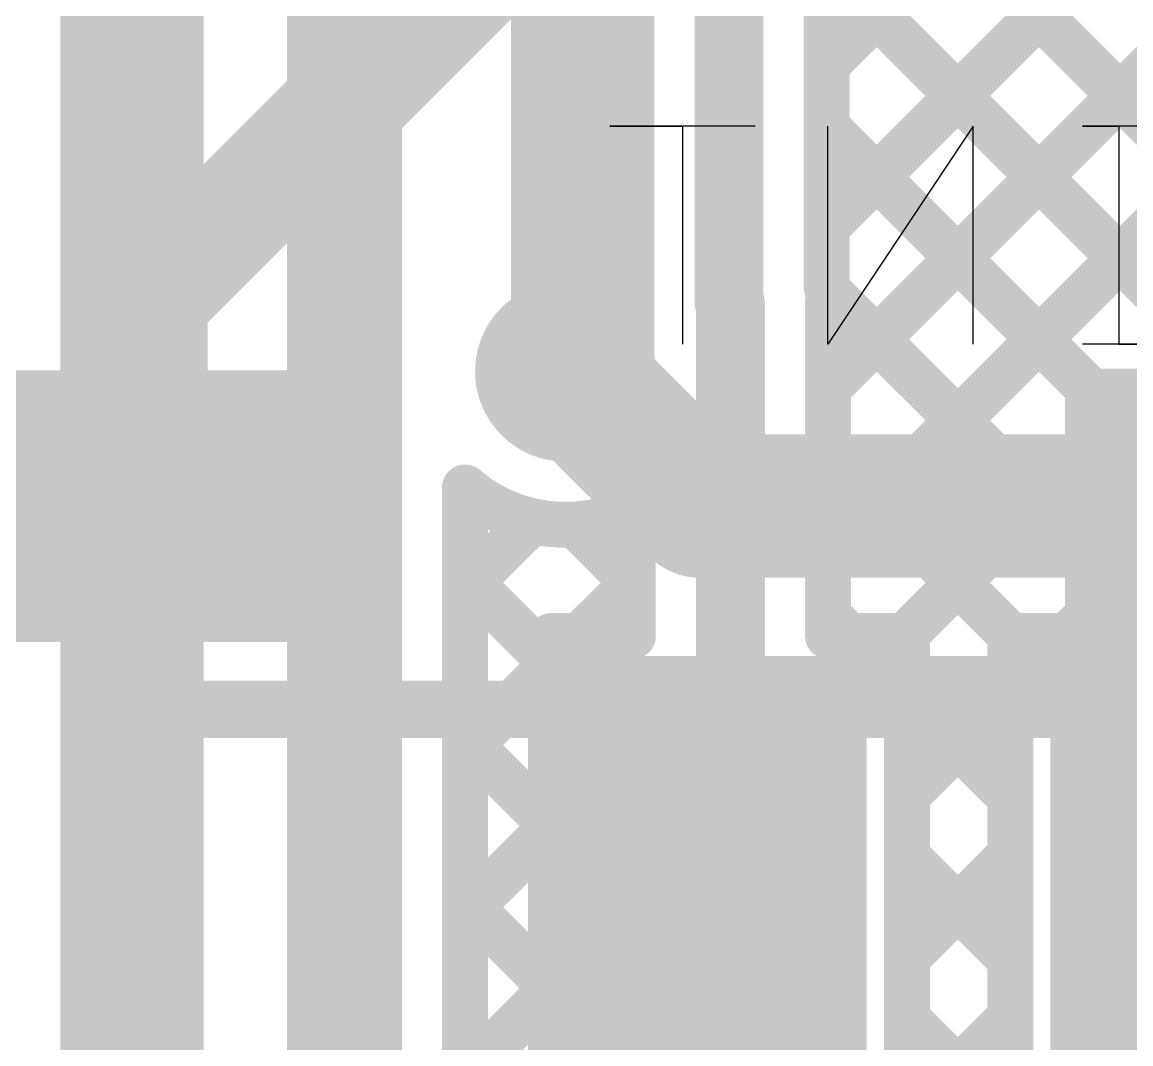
# Model space of a CAD drawing. Header units: millimetres. Extents: x 9.08 to 12.48, y 2.73 to 6.
# Drawn here: x 10.8679 to 11.061, y 3.5683 to 3.7464 of the extents above; entities that cross this region are included whole.
import ezdxf

# ---------------------------------------------------------------- set-up
doc = ezdxf.new("R2010")
doc.units = ezdxf.units.MM
doc.header["$MEASUREMENT"] = 0
for name, color, linetype in [('BottomLayer', 5, 'Continuous'), ('BottomOverlay', 54, 'Continuous'), ('BottomPaste', 16, 'Continuous'), ('BottomSolder', 6, 'Continuous'), ('MultiLayer', 9, 'Continuous'), ('TopLayer', 1, 'Continuous'), ('TopOverlay', 2, 'Continuous'), ('TopPaste', 8, 'Continuous'), ('TopSolder', 216, 'Continuous'), ('ViaHoleLayer', 16, 'Continuous')]:
    doc.layers.add(name, color=color, linetype=linetype)

# ---------------------------------------------------------------- blocks, each defined once
blk = doc.blocks.new('C__0805_B_31')
at = {"layer": 'BottomLayer'}
for points in [[(-0.06, -0.03), (-0.02, -0.03), (-0.06, 0.03), (-0.02, 0.03)], [(0.02, -0.03), (0.06, -0.03), (0.02, 0.03), (0.06, 0.03)]]:
    blk.add_solid(points, dxfattribs=at)
at = {"layer": 'BottomOverlay', "const_width": 0.005}
for points in [[(-0.065, 0.035), (0.065, 0.035)], [(-0.065, -0.035), (-0.065, 0.035)], [(0.065, -0.035), (0.065, 0.035)], [(-0.065, -0.035), (0.065, -0.035)]]:
    blk.add_lwpolyline(points, dxfattribs=at)
at = {"layer": 'BottomOverlay', "const_width": 0.0025}
for points in [[(-0.06625, 0.035, 1), (-0.06375, 0.035, 1)], [(-0.06625, 0.035, 1), (-0.06375, 0.035, 1)], [(0.06375, 0.035, 1), (0.06625, 0.035, 1)], [(0.06375, 0.035, 1), (0.06625, 0.035, 1)], [(-0.06625, -0.035, 1), (-0.06375, -0.035, 1)], [(-0.06625, -0.035, 1), (-0.06375, -0.035, 1)], [(0.06375, -0.035, 1), (0.06625, -0.035, 1)], [(0.06375, -0.035, 1), (0.06625, -0.035, 1)]]:
    blk.add_lwpolyline(points, format="xyb", close=True, dxfattribs=at)
at = {"layer": 'BottomPaste'}
for points in [[(-0.06, -0.03), (-0.02, -0.03), (-0.06, 0.03), (-0.02, 0.03)], [(0.02, -0.03), (0.06, -0.03), (0.02, 0.03), (0.06, 0.03)]]:
    blk.add_solid(points, dxfattribs=at)
at = {"layer": 'BottomSolder'}
for points in [[(-0.064, -0.034), (-0.016, -0.034), (-0.064, 0.034), (-0.016, 0.034)], [(0.016, -0.034), (0.064, -0.034), (0.016, 0.034), (0.064, 0.034)]]:
    blk.add_solid(points, dxfattribs=at)
blk = doc.blocks.new('1655_32')
at = {"layer": 'TopLayer'}
for points in [[(-0.06693, -0.08268), (-0.06693, -0.04331), (-0.12598, -0.08268), (-0.12598, -0.04331)], [(0.12598, -0.08268), (0.12598, -0.04331), (0.06693, -0.08268), (0.06693, -0.04331)]]:
    blk.add_solid(points, dxfattribs=at)
at = {"layer": 'TopOverlay', "const_width": 0.01}
for points in [[(-0.09843, -0.03096), (-0.09843, 0.03096)], [(-0.09843, -0.09843), (0.09843, -0.09843)]]:
    blk.add_lwpolyline(points, dxfattribs=at)
at = {"layer": 'TopOverlay', "const_width": 0.005}
for points in [[(-0.10093, -0.03096, 1), (-0.09593, -0.03096, 1)], [(-0.10093, -0.09843, 1), (-0.09593, -0.09843, 1)]]:
    blk.add_lwpolyline(points, format="xyb", close=True, dxfattribs=at)
at = {"layer": 'TopPaste'}
for points in [[(-0.06693, -0.08268), (-0.06693, -0.04331), (-0.12598, -0.08268), (-0.12598, -0.04331)], [(0.12598, -0.08268), (0.12598, -0.04331), (0.06693, -0.08268), (0.06693, -0.04331)]]:
    blk.add_solid(points, dxfattribs=at)
at = {"layer": 'TopSolder'}
for points in [[(-0.06293, -0.08668), (-0.06293, -0.03931), (-0.12998, -0.08668), (-0.12998, -0.03931)], [(0.12998, -0.08668), (0.12998, -0.03931), (0.06293, -0.08668), (0.06293, -0.03931)]]:
    blk.add_solid(points, dxfattribs=at)

msp = doc.modelspace()

# ---------------------------------------------------------------- linework, layer by layer
at = {"layer": 'BottomLayer'}
for points, const_width in [([(10.9655, 3.6885), (10.9655, 4.6615)], 0.025), ([(10.991, 3.69766), (10.991, 4.576)], 0.012), ([(10.924, 3.549), (10.924, 4.303)], 0.02), ([(10.887, 3.461), (10.887, 4.282)], 0.025), ([(11.008, 3.73894), (11.2945, 4.02544)], 0.008), ([(11.008, 3.71066), (11.2945, 3.99716)], 0.008), ([(11.00825, 3.68262), (11.2945, 3.96887)], 0.008), ([(11.00825, 3.65434), (11.30234, 3.94843)], 0.008), ([(11.02156, 3.63937), (11.31648, 3.93429)], 0.008), ([(11.04985, 3.63937), (11.33062, 3.92014)], 0.008), ([(11.008, 3.7003), (11.008, 3.85319)], 0.008), ([(11.008, 3.78468), (11.28672, 3.50596)], 0.008), ([(11.008, 3.75639), (11.27258, 3.49181)], 0.008), ([(11.008, 3.72811), (11.09674, 3.63937)], 0.008), ([(10.991, 3.69766), (10.99125, 3.69741)], 0.012), ([(10.99125, 3.59861), (10.99125, 3.69741)], 0.012), ([(11.00809, 3.69974), (11.06846, 3.63937)], 0.008), ([(10.9625, 3.6855), (10.9655, 3.6885)], 0.025), ([(11.00825, 3.63937), (11.00825, 3.69741)], 0.008), ([(11.00825, 3.67129), (11.04017, 3.63937)], 0.008), ([(10.945, 3.56391), (10.945, 3.66527)], 0.008), ([(10.97425, 3.63937), (10.97425, 3.66147)], 0.008), ([(10.945, 3.64766), (10.95673, 3.65938)], 0.008), ([(10.96417, 3.6588), (10.97425, 3.64872)], 0.008), ([(10.945, 3.64969), (10.96, 3.63469)], 0.008), ([(10.96499, 3.63937), (10.97425, 3.64862)], 0.008), ([(11.00825, 3.64301), (11.01189, 3.63937)], 0.008), ([(10.96, 3.63437), (10.96499, 3.63937)], 0.008), ([(10.96, 3.63937), (10.97425, 3.63937)], 0.008), ([(10.96, 3.55737), (10.96, 3.63937)], 0.008), ([(11.00825, 3.63937), (11.022, 3.63937)], 0.008), ([(11.022, 3.55737), (11.022, 3.63937)], 0.008), ([(11.04, 3.63937), (11.102, 3.63937)], 0.008), ([(11.04, 3.55737), (11.04, 3.63937)], 0.008), ([(10.945, 3.61937), (10.96, 3.63437)], 0.008), ([(11.022, 3.61152), (11.04, 3.62952)], 0.008), ([(11.022, 3.62925), (11.04, 3.61125)], 0.008), ([(10.945, 3.6214), (10.96, 3.6064)], 0.008), ([(10.945, 3.59109), (10.96, 3.60609)], 0.008), ([(11.071, 3.59837), (11.13063, 3.59837)], 0.025), ([(10.991, 3.59837), (10.99125, 3.59861)], 0.012), ([(11.022, 3.58324), (11.04, 3.60124)], 0.008), ([(11.022, 3.60097), (11.04, 3.58297)], 0.008), ([(10.945, 3.59312), (10.96, 3.57812)], 0.008), ([(10.94572, 3.56353), (10.96, 3.5778)], 0.008), ([(10.9565, 3.48946), (11.04, 3.57295)], 0.008), ([(11.022, 3.57269), (11.13769, 3.457)], 0.008)]:
    msp.add_lwpolyline(points, dxfattribs=dict(at, const_width=const_width))
for points, const_width in [([(11.006, 3.73894, 1), (11.01, 3.73894, 1)], 0.004), ([(11.006, 3.72811, 1), (11.01, 3.72811, 1)], 0.004), ([(11.006, 3.71066, 1), (11.01, 3.71066, 1)], 0.004), ([(10.988, 3.69766, 1), (10.994, 3.69766, 1)], 0.006), ([(10.988, 3.69766, 1), (10.994, 3.69766, 1)], 0.006), ([(10.98825, 3.69741, 1), (10.99425, 3.69741, 1)], 0.006), ([(10.98825, 3.69741, 1), (10.99425, 3.69741, 1)], 0.006), ([(11.006, 3.7003, 1), (11.01, 3.7003, 1)], 0.004), ([(11.00609, 3.69974, 1), (11.01009, 3.69974, 1)], 0.004), ([(10.95463, 3.6855, 1), (10.97037, 3.6855, 1)], 0.01575), ([(10.95925, 3.6885, 1), (10.97175, 3.6885, 1)], 0.0125), ([(10.95925, 3.6885, 1), (10.97175, 3.6885, 1)], 0.0125), ([(11.00625, 3.69741, 1), (11.01025, 3.69741, 1)], 0.004), ([(10.95625, 3.6855, 1), (10.96875, 3.6855, 1)], 0.0125), ([(11.00625, 3.68262, 1), (11.01025, 3.68262, 1)], 0.004), ([(11.00625, 3.67129, 1), (11.01025, 3.67129, 1)], 0.004), ([(10.943, 3.66527, 1), (10.947, 3.66527, 1)], 0.004), ([(10.943, 3.66527, 1), (10.947, 3.66527, 1)], 0.004), ([(10.97225, 3.66147, 1), (10.97625, 3.66147, 1)], 0.004), ([(10.97225, 3.66147, 1), (10.97625, 3.66147, 1)], 0.004), ([(10.95473, 3.65938, 1), (10.95873, 3.65938, 1)], 0.004), ([(10.96217, 3.6588, 1), (10.96617, 3.6588, 1)], 0.004), ([(11.00625, 3.65434, 1), (11.01025, 3.65434, 1)], 0.004), ([(10.943, 3.64969, 1), (10.947, 3.64969, 1)], 0.004), ([(10.97225, 3.64872, 1), (10.97625, 3.64872, 1)], 0.004), ([(10.97225, 3.64862, 1), (10.97625, 3.64862, 1)], 0.004), ([(10.943, 3.64766, 1), (10.947, 3.64766, 1)], 0.004), ([(11.00625, 3.64301, 1), (11.01025, 3.64301, 1)], 0.004), ([(10.958, 3.63937, 1), (10.962, 3.63937, 1)], 0.004), ([(10.958, 3.63937, 1), (10.962, 3.63937, 1)], 0.004), ([(10.96299, 3.63937, 1), (10.96699, 3.63937, 1)], 0.004), ([(10.96299, 3.63937, 1), (10.96699, 3.63937, 1)], 0.004), ([(10.97225, 3.63937, 1), (10.97625, 3.63937, 1)], 0.004), ([(10.97225, 3.63937, 1), (10.97625, 3.63937, 1)], 0.004), ([(11.00625, 3.63937, 1), (11.01025, 3.63937, 1)], 0.004), ([(11.00625, 3.63937, 1), (11.01025, 3.63937, 1)], 0.004), ([(11.00989, 3.63937, 1), (11.01389, 3.63937, 1)], 0.004), ([(11.01956, 3.63937, 1), (11.02356, 3.63937, 1)], 0.004), ([(11.02, 3.63937, 1), (11.024, 3.63937, 1)], 0.004), ([(11.02, 3.63937, 1), (11.024, 3.63937, 1)], 0.004), ([(11.038, 3.63937, 1), (11.042, 3.63937, 1)], 0.004), ([(11.038, 3.63937, 1), (11.042, 3.63937, 1)], 0.004), ([(11.03817, 3.63937, 1), (11.04217, 3.63937, 1)], 0.004), ([(11.04785, 3.63937, 1), (11.05185, 3.63937, 1)], 0.004), ([(10.958, 3.63469, 1), (10.962, 3.63469, 1)], 0.004), ([(10.958, 3.63437, 1), (10.962, 3.63437, 1)], 0.004), ([(10.958, 3.63437, 1), (10.962, 3.63437, 1)], 0.004), ([(11.02, 3.62925, 1), (11.024, 3.62925, 1)], 0.004), ([(11.038, 3.62952, 1), (11.042, 3.62952, 1)], 0.004), ([(10.943, 3.6214, 1), (10.947, 3.6214, 1)], 0.004), ([(10.943, 3.61937, 1), (10.947, 3.61937, 1)], 0.004), ([(11.02, 3.61152, 1), (11.024, 3.61152, 1)], 0.004), ([(11.038, 3.61125, 1), (11.042, 3.61125, 1)], 0.004), ([(10.958, 3.6064, 1), (10.962, 3.6064, 1)], 0.004), ([(10.958, 3.60609, 1), (10.962, 3.60609, 1)], 0.004), ([(11.06475, 3.59837, 1), (11.07725, 3.59837, 1)], 0.0125), ([(10.988, 3.59837, 1), (10.994, 3.59837, 1)], 0.006), ([(10.98825, 3.59861, 1), (10.99425, 3.59861, 1)], 0.006), ([(10.98825, 3.59861, 1), (10.99425, 3.59861, 1)], 0.006), ([(11.02, 3.60097, 1), (11.024, 3.60097, 1)], 0.004), ([(11.038, 3.60124, 1), (11.042, 3.60124, 1)], 0.004), ([(10.943, 3.59312, 1), (10.947, 3.59312, 1)], 0.004), ([(10.943, 3.59109, 1), (10.947, 3.59109, 1)], 0.004), ([(11.02, 3.58324, 1), (11.024, 3.58324, 1)], 0.004), ([(11.038, 3.58297, 1), (11.042, 3.58297, 1)], 0.004), ([(10.958, 3.57812, 1), (10.962, 3.57812, 1)], 0.004), ([(10.958, 3.5778, 1), (10.962, 3.5778, 1)], 0.004), ([(11.02, 3.57269, 1), (11.024, 3.57269, 1)], 0.004), ([(11.038, 3.57295, 1), (11.042, 3.57295, 1)], 0.004)]:
    msp.add_lwpolyline(points, format="xyb", close=True, dxfattribs=dict(at, const_width=const_width))
at = {"layer": 'BottomLayer', "const_width": 0.008}
msp.add_lwpolyline([(10.97425, 3.66147, -0.300569), (10.945, 3.66527)], format="xyb", dxfattribs=at)
at = {"layer": 'BottomOverlay'}
for p, q in [((10.99558, 3.72825), (10.97025, 3.72825)), ((10.97025, 3.72825), (10.98291, 3.72825)), ((10.98291, 3.72825), (10.98291, 3.69026)), ((11.03356, 3.72825), (11.00824, 3.69026)), ((11.00824, 3.69026), (11.00824, 3.72825)), ((11.03356, 3.69026), (11.03356, 3.72825)), ((11.06522, 3.72825), (11.05256, 3.72825)), ((11.05256, 3.72825), (11.05889, 3.72825)), ((11.05889, 3.72825), (11.05889, 3.69026)), ((11.06522, 3.69026), (11.05256, 3.69026)), ((11.05889, 3.69026), (11.06522, 3.69026))]:
    msp.add_line(p, q, dxfattribs=at)
at = {"layer": 'BottomSolder', "const_width": 0.01187}
msp.add_lwpolyline([(10.95656, 3.6855, 1), (10.96844, 3.6855, 1)], format="xyb", close=True, dxfattribs=at)
at = {"layer": 'MultiLayer', "const_width": 0.01575}
msp.add_lwpolyline([(10.95463, 3.6855, 1), (10.97037, 3.6855, 1)], format="xyb", close=True, dxfattribs=at)
at = {"layer": 'TopLayer'}
for points, const_width in [([(10.89016, 3.69816), (11.032, 3.84)], 0.02), ([(10.89016, 3.66202), (10.89016, 3.69816)], 0.02), ([(10.9625, 3.6855), (10.98598, 3.66202)], 0.025), ([(10.98598, 3.66202), (11.08307, 3.66202)], 0.025)]:
    msp.add_lwpolyline(points, dxfattribs=dict(at, const_width=const_width))
for points, const_width in [([(10.88516, 3.69816, 1), (10.89516, 3.69816, 1)], 0.01), ([(10.88516, 3.69816, 1), (10.89516, 3.69816, 1)], 0.01), ([(10.95463, 3.6855, 1), (10.97037, 3.6855, 1)], 0.01575), ([(10.95625, 3.6855, 1), (10.96875, 3.6855, 1)], 0.0125), ([(10.97973, 3.66202, 1), (10.99223, 3.66202, 1)], 0.0125), ([(10.97973, 3.66202, 1), (10.99223, 3.66202, 1)], 0.0125), ([(10.88516, 3.66202, 1), (10.89516, 3.66202, 1)], 0.01)]:
    msp.add_lwpolyline(points, format="xyb", close=True, dxfattribs=dict(at, const_width=const_width))
msp.add_solid([(11.051, 3.349), (11.109, 3.349), (11.051, 3.686), (11.109, 3.686)], dxfattribs=at)
at = {"layer": 'TopSolder', "const_width": 0.01187}
msp.add_lwpolyline([(10.95656, 3.6855, 1), (10.96844, 3.6855, 1)], format="xyb", close=True, dxfattribs=at)
at = {"layer": 'ViaHoleLayer', "const_width": 0.00787}
msp.add_lwpolyline([(10.95856, 3.6855, 1), (10.96644, 3.6855, 1)], format="xyb", close=True, dxfattribs=at)

# ---------------------------------------------------------------- block references
msp.add_blockref('1655_32', (10.98661, 3.72501))
at = {"rotation": 360}
msp.add_blockref('C__0805_B_31', (11.031, 3.59837), dxfattribs=at)

doc.saveas('drawing.dxf')
